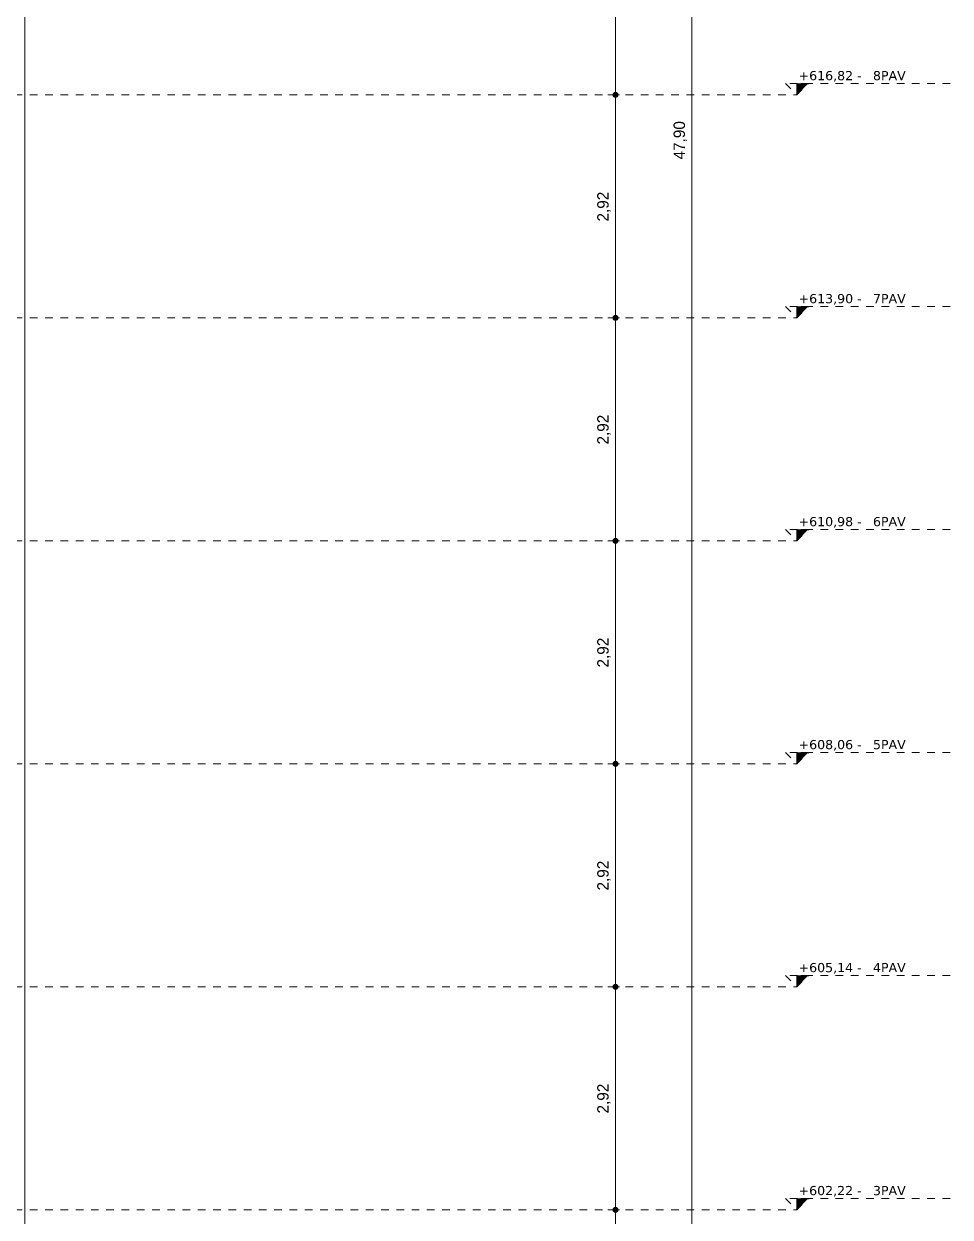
# Model space of a CAD drawing. Header units: metres. Extents: x -96 to 123, y 1 to 648.
# Drawn here: x 93.29 to 105.42, y 602.12 to 617.75 of the extents above; entities that cross this region are included whole.
import ezdxf

# ---------------------------------------------------------------- set-up
doc = ezdxf.new("R2010")
doc.units = ezdxf.units.M
doc.linetypes.add('_Tracejado longo', pattern=[0.014288, 0.009525, -0.004763])
for name, color, linetype, lineweight in [('A-ANNO-DIMS', 7, 'Continuous', 5), ('A-ANNO-DIMS-100', 7, 'Continuous', 5), ('A-DETL', 7, 'Continuous', 5), ('A-FLOR-LEVL', 7, 'Continuous', 5)]:
    doc.layers.add(name, color=color, linetype=linetype, lineweight=lineweight)
doc.styles.add('Century Gothic', font='GOTHIC.TTF', dxfattribs={"height": 0.15})
doc.styles.add('Verdana', font='verdana.ttf', dxfattribs={"height": 0.12})
doc.dimstyles.new('PAA_-_Cota_com_linha_-_metros', dxfattribs={"dimscale": 0.3048, "dimtxt": 0.156625, "dimasz": 0.853018, "dimexe": 0.328084, "dimexo": 0.328084, "dimgap": 0.131234, "dimtad": 1, "dimrnd": 0.01, "dimzin": 0, "dimdsep": 46, "dimtxsty": 'Century Gothic', "dimblk1": 'DOTSMALL', "dimblk2": 'DOTSMALL', "dimsah": 1, "dimcen": 0.09, "dimdle": 0.459318, "dimazin": 0, "dimtfac": 1, "dimtdec": 4, "dimtix": 1, "dimtmove": 0, "dimatfit": 3, "dimfxl": 1, "dimtvp": 1, "dimtolj": 1, "dimtzin": 0, "dimarcsym": 2})

# ---------------------------------------------------------------- blocks, each defined once
blk = doc.blocks.new('Level - Extremidade do nível - Seta preenchida-686677-Section 3')
at = {"layer": 'A-FLOR-LEVL', "linetype": '_Tracejado longo'}
blk.add_hatch(color=256, dxfattribs=at).paths.add_polyline_path([(3.897, 592.43), (3.747, 592.28), (3.747, 592.43)])
for p, q in [((3.597, 592.43), (3.747, 592.28)), ((5.754, 592.43), (3.597, 592.43)), ((3.747, 592.28), (3.897, 592.43)), ((3.747, 592.28), (3.747, 592.43)), ((3.897, 592.43), (3.747, 592.43)), ((3.747, 592.43), (3.747, 592.28)), ((3.747, 592.28), (3.897, 592.43))]:
    blk.add_line(p, q, dxfattribs=at)
blk = doc.blocks.new('DIMBLOCK50-Section 3')
at = {"layer": 'A-ANNO-DIMS-100', "true_color": 0x800000}
h = blk.add_hatch(color=16, dxfattribs=at)
edge = h.paths.add_edge_path()
edge.add_arc((101.04, 602.22), 0.0325, 0, 360)
h = blk.add_hatch(color=16, dxfattribs=at)
edge = h.paths.add_edge_path()
edge.add_arc((101.04, 599.3), 0.0325, 0, 360)
at = {"layer": 'A-ANNO-DIMS-100', "color": 16, "true_color": 0x800000}
for p, q in [((101.04, 602.22), (100.94, 602.22)), ((101.04, 599.3), (101.04, 602.22)), ((101.04, 602.22), (101.094, 602.22)), ((101.04, 599.3), (100.94, 599.3)), ((101.04, 599.3), (101.094, 599.3))]:
    blk.add_line(p, q, dxfattribs=at)
for centre in [(101.04, 602.22), (101.04, 599.3)]:
    blk.add_circle(centre, 0.0325, dxfattribs=at)
at = {"layer": 'A-ANNO-DIMS-100', "color": 0, "insert": (100.8, 600.562), "char_height": 0.15, "width": 0.4755, "attachment_point": 1, "rotation": 90, "line_spacing_factor": 0.984502, "style": 'Century Gothic'}
blk.add_mtext('2,92', dxfattribs=at)
blk = doc.blocks.new('_DotSmall')
at = {"color": 0, "linetype": 'ByBlock', "const_width": 0.5}
blk.add_lwpolyline([(-0.0625, 0, 1), (0.0625, 0, 1)], format="xyb", close=True, dxfattribs=at)
blk = doc.blocks.new('DIMBLOCK51-Section 3')
at = {"layer": 'A-ANNO-DIMS-100', "true_color": 0x800000}
h = blk.add_hatch(color=16, dxfattribs=at)
edge = h.paths.add_edge_path()
edge.add_arc((101.04, 605.14), 0.0325, 0, 360)
h = blk.add_hatch(color=16, dxfattribs=at)
edge = h.paths.add_edge_path()
edge.add_arc((101.04, 602.22), 0.0325, 0, 360)
at = {"layer": 'A-ANNO-DIMS-100', "color": 16, "true_color": 0x800000}
for p, q in [((101.04, 605.14), (100.94, 605.14)), ((101.04, 602.22), (101.04, 605.14)), ((101.04, 605.14), (101.094, 605.14)), ((101.04, 602.22), (100.94, 602.22)), ((101.04, 602.22), (101.094, 602.22))]:
    blk.add_line(p, q, dxfattribs=at)
for centre in [(101.04, 605.14), (101.04, 602.22)]:
    blk.add_circle(centre, 0.0325, dxfattribs=at)
at = {"layer": 'A-ANNO-DIMS-100', "color": 0, "insert": (100.8, 603.482), "char_height": 0.15, "width": 0.4755, "attachment_point": 1, "rotation": 90, "line_spacing_factor": 0.984502, "style": 'Century Gothic'}
blk.add_mtext('2,92', dxfattribs=at)
blk = doc.blocks.new('DIMBLOCK52-Section 3')
at = {"layer": 'A-ANNO-DIMS-100', "true_color": 0x800000}
h = blk.add_hatch(color=16, dxfattribs=at)
edge = h.paths.add_edge_path()
edge.add_arc((101.04, 608.06), 0.0325, 0, 360)
h = blk.add_hatch(color=16, dxfattribs=at)
edge = h.paths.add_edge_path()
edge.add_arc((101.04, 605.14), 0.0325, 0, 360)
at = {"layer": 'A-ANNO-DIMS-100', "color": 16, "true_color": 0x800000}
for p, q in [((101.04, 608.06), (100.94, 608.06)), ((101.04, 605.14), (101.04, 608.06)), ((101.04, 608.06), (101.094, 608.06)), ((101.04, 605.14), (100.94, 605.14)), ((101.04, 605.14), (101.094, 605.14))]:
    blk.add_line(p, q, dxfattribs=at)
for centre in [(101.04, 608.06), (101.04, 605.14)]:
    blk.add_circle(centre, 0.0325, dxfattribs=at)
at = {"layer": 'A-ANNO-DIMS-100', "color": 0, "insert": (100.8, 606.402), "char_height": 0.15, "width": 0.4755, "attachment_point": 1, "rotation": 90, "line_spacing_factor": 0.984502, "style": 'Century Gothic'}
blk.add_mtext('2,92', dxfattribs=at)
blk = doc.blocks.new('DIMBLOCK53-Section 3')
at = {"layer": 'A-ANNO-DIMS-100', "true_color": 0x800000}
h = blk.add_hatch(color=16, dxfattribs=at)
edge = h.paths.add_edge_path()
edge.add_arc((101.04, 610.98), 0.0325, 0, 360)
h = blk.add_hatch(color=16, dxfattribs=at)
edge = h.paths.add_edge_path()
edge.add_arc((101.04, 608.06), 0.0325, 0, 360)
at = {"layer": 'A-ANNO-DIMS-100', "color": 16, "true_color": 0x800000}
for p, q in [((101.04, 610.98), (100.94, 610.98)), ((101.04, 608.06), (101.04, 610.98)), ((101.04, 610.98), (101.094, 610.98)), ((101.04, 608.06), (100.94, 608.06)), ((101.04, 608.06), (101.094, 608.06))]:
    blk.add_line(p, q, dxfattribs=at)
for centre in [(101.04, 610.98), (101.04, 608.06)]:
    blk.add_circle(centre, 0.0325, dxfattribs=at)
at = {"layer": 'A-ANNO-DIMS-100', "color": 0, "insert": (100.8, 609.322), "char_height": 0.15, "width": 0.4755, "attachment_point": 1, "rotation": 90, "line_spacing_factor": 0.984502, "style": 'Century Gothic'}
blk.add_mtext('2,92', dxfattribs=at)
blk = doc.blocks.new('DIMBLOCK54-Section 3')
at = {"layer": 'A-ANNO-DIMS-100', "true_color": 0x800000}
h = blk.add_hatch(color=16, dxfattribs=at)
edge = h.paths.add_edge_path()
edge.add_arc((101.04, 613.9), 0.0325, 0, 360)
h = blk.add_hatch(color=16, dxfattribs=at)
edge = h.paths.add_edge_path()
edge.add_arc((101.04, 610.98), 0.0325, 0, 360)
at = {"layer": 'A-ANNO-DIMS-100', "color": 16, "true_color": 0x800000}
for p, q in [((101.04, 613.9), (100.94, 613.9)), ((101.04, 610.98), (101.04, 613.9)), ((101.04, 613.9), (101.094, 613.9)), ((101.04, 610.98), (100.94, 610.98)), ((101.04, 610.98), (101.094, 610.98))]:
    blk.add_line(p, q, dxfattribs=at)
for centre in [(101.04, 613.9), (101.04, 610.98)]:
    blk.add_circle(centre, 0.0325, dxfattribs=at)
at = {"layer": 'A-ANNO-DIMS-100', "color": 0, "insert": (100.8, 612.242), "char_height": 0.15, "width": 0.4755, "attachment_point": 1, "rotation": 90, "line_spacing_factor": 0.984502, "style": 'Century Gothic'}
blk.add_mtext('2,92', dxfattribs=at)
blk = doc.blocks.new('DIMBLOCK55-Section 3')
at = {"layer": 'A-ANNO-DIMS-100', "true_color": 0x800000}
h = blk.add_hatch(color=16, dxfattribs=at)
edge = h.paths.add_edge_path()
edge.add_arc((101.04, 616.82), 0.0325, 0, 360)
h = blk.add_hatch(color=16, dxfattribs=at)
edge = h.paths.add_edge_path()
edge.add_arc((101.04, 613.9), 0.0325, 0, 360)
at = {"layer": 'A-ANNO-DIMS-100', "color": 16, "true_color": 0x800000}
for p, q in [((101.04, 616.82), (100.94, 616.82)), ((101.04, 613.9), (101.04, 616.82)), ((101.04, 616.82), (101.094, 616.82)), ((101.04, 613.9), (100.94, 613.9)), ((101.04, 613.9), (101.094, 613.9))]:
    blk.add_line(p, q, dxfattribs=at)
for centre in [(101.04, 616.82), (101.04, 613.9)]:
    blk.add_circle(centre, 0.0325, dxfattribs=at)
at = {"layer": 'A-ANNO-DIMS-100', "color": 0, "insert": (100.8, 615.162), "char_height": 0.15, "width": 0.4755, "attachment_point": 1, "rotation": 90, "line_spacing_factor": 0.984502, "style": 'Century Gothic'}
blk.add_mtext('2,92', dxfattribs=at)
blk = doc.blocks.new('DIMBLOCK56-Section 3')
at = {"layer": 'A-ANNO-DIMS-100', "true_color": 0x800000}
h = blk.add_hatch(color=16, dxfattribs=at)
edge = h.paths.add_edge_path()
edge.add_arc((101.04, 619.74), 0.0325, 0, 360)
h = blk.add_hatch(color=16, dxfattribs=at)
edge = h.paths.add_edge_path()
edge.add_arc((101.04, 616.82), 0.0325, 0, 360)
at = {"layer": 'A-ANNO-DIMS-100', "color": 16, "true_color": 0x800000}
for p, q in [((101.04, 619.74), (100.94, 619.74)), ((101.04, 616.82), (101.04, 619.74)), ((101.04, 619.74), (101.094, 619.74)), ((101.04, 616.82), (100.94, 616.82)), ((101.04, 616.82), (101.094, 616.82))]:
    blk.add_line(p, q, dxfattribs=at)
for centre in [(101.04, 619.74), (101.04, 616.82)]:
    blk.add_circle(centre, 0.0325, dxfattribs=at)
at = {"layer": 'A-ANNO-DIMS-100', "color": 0, "insert": (100.8, 618.082), "char_height": 0.15, "width": 0.4755, "attachment_point": 1, "rotation": 90, "line_spacing_factor": 0.984502, "style": 'Century Gothic'}
blk.add_mtext('2,92', dxfattribs=at)
blk = doc.blocks.new('DIMBLOCK66-Section 3')
at = {"layer": 'A-ANNO-DIMS-100', "true_color": 0x800000}
h = blk.add_hatch(color=16, dxfattribs=at)
edge = h.paths.add_edge_path()
edge.add_arc((102.04, 640.18), 0.0325, 0, 360)
h = blk.add_hatch(color=16, dxfattribs=at)
edge = h.paths.add_edge_path()
edge.add_arc((102.04, 592.28), 0.0325, 0, 360)
at = {"layer": 'A-ANNO-DIMS-100', "color": 16, "true_color": 0x800000}
for p, q in [((102.04, 640.18), (101.94, 640.18)), ((102.04, 592.14), (102.04, 640.32)), ((102.04, 640.18), (102.094, 640.18)), ((102.04, 592.28), (101.94, 592.28)), ((102.04, 592.28), (102.094, 592.28))]:
    blk.add_line(p, q, dxfattribs=at)
for centre in [(102.04, 640.18), (102.04, 592.28)]:
    blk.add_circle(centre, 0.0325, dxfattribs=at)
at = {"layer": 'A-ANNO-DIMS-100', "color": 0, "insert": (101.8, 615.975), "char_height": 0.15, "width": 0.6127, "attachment_point": 1, "rotation": 90, "line_spacing_factor": 0.984502, "style": 'Century Gothic'}
blk.add_mtext('47,90', dxfattribs=at)

msp = doc.modelspace()

# ---------------------------------------------------------------- linework, layer by layer
at = {"layer": 'A-DETL', "color": 252, "true_color": 0x969696}
msp.add_line((93.305, 637.26), (93.305, 599.3), dxfattribs=at)
at = {"layer": 'A-FLOR-LEVL', "color": 8, "linetype": '_Tracejado longo', "true_color": 0x808080}
for p, q in [((52.97, 616.82), (103.416, 616.82)), ((52.97, 613.9), (103.416, 613.9)), ((52.97, 610.98), (103.416, 610.98)), ((52.97, 608.06), (103.416, 608.06)), ((52.97, 605.14), (103.416, 605.14)), ((52.97, 602.22), (103.416, 602.22))]:
    msp.add_line(p, q, dxfattribs=at)

# ---------------------------------------------------------------- block references
at = {"layer": 'A-FLOR-LEVL', "linetype": '_Tracejado longo'}
for p in [(99.669, 24.54), (99.669, 21.62), (99.669, 18.7), (99.669, 15.78), (99.669, 12.86), (99.669, 9.94)]:
    msp.add_blockref('Level - Extremidade do nível - Seta preenchida-686677-Section 3', p, dxfattribs=at)

# ---------------------------------------------------------------- texts
at = {"layer": 'A-FLOR-LEVL', "linetype": '_Tracejado longo', "char_height": 0.12, "attachment_point": 1, "style": 'Verdana'}
for s, insert, width in [('+616,82 -', (103.438, 617.133), 0.98608), ('8PAV', (104.412, 617.133), 0.48903), ('+613,90 -', (103.438, 614.213), 0.98608), ('7PAV', (104.412, 614.213), 0.48903), ('+610,98 -', (103.438, 611.293), 0.98608), ('6PAV', (104.412, 611.293), 0.48903), ('+608,06 -', (103.438, 608.373), 0.98608), ('5PAV', (104.412, 608.373), 0.48903), ('+605,14 -', (103.438, 605.453), 0.98608), ('4PAV', (104.412, 605.453), 0.48903), ('+602,22 -', (103.438, 602.533), 0.98608), ('3PAV', (104.412, 602.533), 0.48903)]:
    msp.add_mtext(s, dxfattribs=dict(at, insert=insert, width=width))

# ---------------------------------------------------------------- dimensions: what is measured, and where the dimension line sits
at = {"layer": 'A-ANNO-DIMS', "color": 16, "true_color": 0x800000}
for base, p1, p2, override, picture, middle in [((102.04, 640.18), (101.994, 592.28), (101.994, 640.18), {"dimpost": '<>', "dimfxl": 47.9}, 'DIMBLOCK66-Section 3', (101.921, 616.23)), ((101.04, 619.74), (100.994, 616.82), (100.994, 619.74), {"dimpost": '<>', "dimfxl": 2.92}, 'DIMBLOCK56-Section 3', (100.921, 618.28)), ((101.04, 616.82), (100.994, 613.9), (100.994, 616.82), {"dimpost": '<>', "dimfxl": 2.92}, 'DIMBLOCK55-Section 3', (100.921, 615.36)), ((101.04, 613.9), (100.994, 610.98), (100.994, 613.9), {"dimpost": '<>', "dimfxl": 2.92}, 'DIMBLOCK54-Section 3', (100.921, 612.44)), ((101.04, 610.98), (100.994, 608.06), (100.994, 610.98), {"dimpost": '<>', "dimfxl": 2.92}, 'DIMBLOCK53-Section 3', (100.921, 609.52)), ((101.04, 608.06), (100.994, 605.14), (100.994, 608.06), {"dimpost": '<>', "dimfxl": 2.92}, 'DIMBLOCK52-Section 3', (100.921, 606.6)), ((101.04, 605.14), (100.994, 602.22), (100.994, 605.14), {"dimpost": '<>', "dimfxl": 2.92}, 'DIMBLOCK51-Section 3', (100.921, 603.68)), ((101.04, 602.22), (100.994, 599.3), (100.994, 602.22), {"dimpost": '<>', "dimfxl": 2.92}, 'DIMBLOCK50-Section 3', (100.921, 600.76))]:
    dim = msp.add_linear_dim(base=base, p1=p1, p2=p2, angle=90, dimstyle='PAA_-_Cota_com_linha_-_metros', override=override, dxfattribs=at)
    dim.commit()
    dim.dimension.update_dxf_attribs({"geometry": picture, "text_midpoint": middle})

doc.saveas('drawing.dxf')
